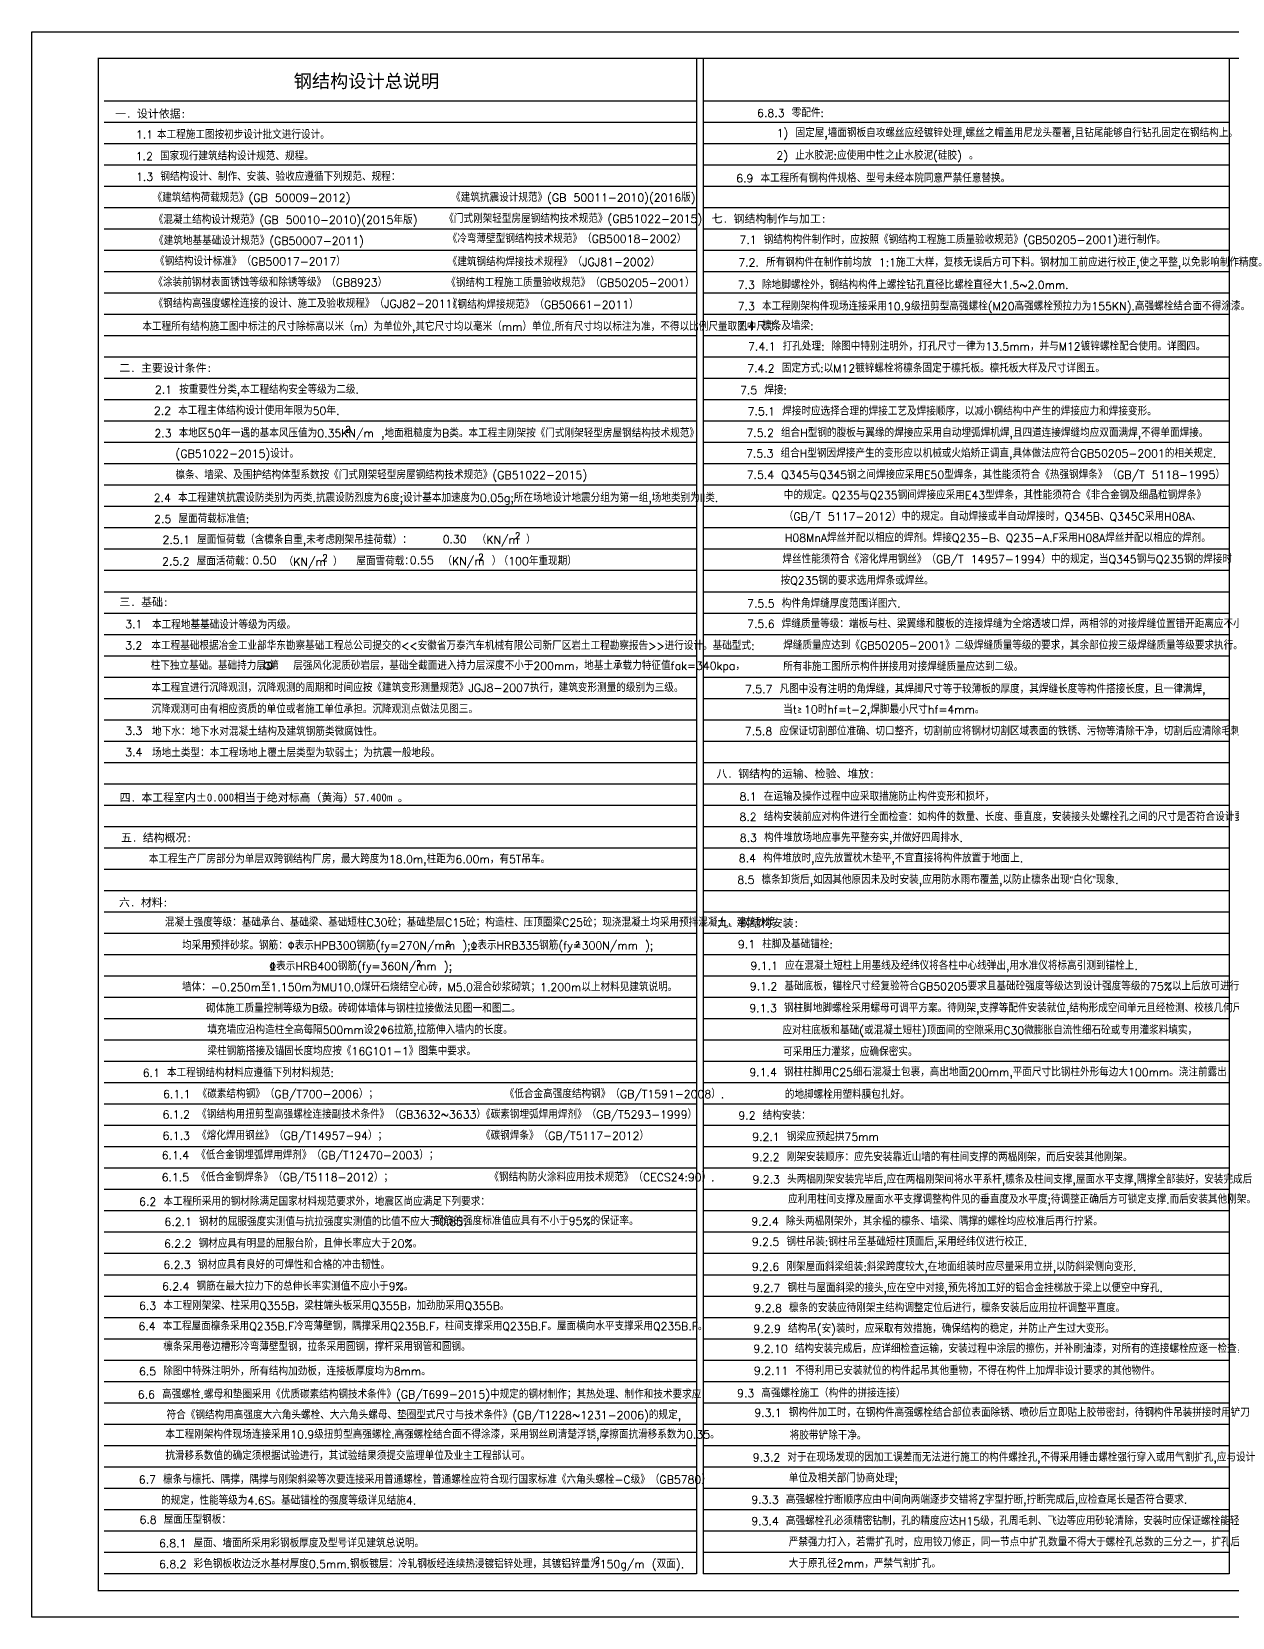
# Model space of a CAD drawing. Extents: x -1389621 to 57380, y -92505 to 283644.
# Drawn here: x -531823 to -486824, y 162566 to 221996 of the extents above; entities that cross this region are included whole.
import ezdxf
from ezdxf.enums import TextEntityAlignment as Align

# ---------------------------------------------------------------- set-up
doc = ezdxf.new("R2010")
doc.units = 0
doc.header["$LTSCALE"] = 100
doc.header["$MEASUREMENT"] = 0
doc.layers.get('0').update_dxf_attribs({"linetype": 'CONTINUOUS'})
for name, color, linetype in [('AXIS', 3, 'CONTINUOUS'), ('AXIS_TEXT', 7, 'CONTINUOUS'), ('BORDER', 7, 'CONTINUOUS'), ('K', 64, 'CONTINUOUS'), ('USER', 3, 'CONTINUOUS')]:
    doc.layers.add(name, color=color, linetype=linetype)
doc.styles.add('-黑体', font='simhei.ttf', dxfattribs={"width": 0.8})
doc.styles.add('10', font='txt.shx', dxfattribs={"width": 0.7, "height": 300, "bigfont": 'hztxt.shx'})
doc.styles.add('11', font='SimSun.ttf')
doc.styles.add('_TCH_AXIS', font='COMPLEX', dxfattribs={"bigfont": 'GBCBIG'})
doc.styles.add('TSSD_REIN', font='Tssdeng.shx', dxfattribs={"width": 0.7, "bigfont": 'hztxt.shx'})

msp = doc.modelspace()

# ---------------------------------------------------------------- linework, layer by layer
at = {"layer": 'AXIS'}
msp.add_circle((-522965.077, 198238.436), 144, dxfattribs=at)
at = {"layer": 'BORDER'}
msp.add_lwpolyline([(-531823.483, 162566), (-531823.483, 221995.7), (-447681.433, 221995.7), (-447681.433, 162566)], close=True, dxfattribs=at)
at = {"layer": 'BORDER', "const_width": 50.025}
msp.add_lwpolyline([(-529322.233, 163566.5), (-529322.233, 220995.2), (-448681.933, 220995.2), (-448681.933, 163566.5)], close=True, dxfattribs=at)
at = {"layer": 'K'}
for p, q in [((-506905.848, 220995.2), (-506905.848, 184195.2)), ((-506655.981, 220995.2), (-506655.981, 164195.2)), ((-486946.466, 220995.2), (-486946.466, 185795.2)), ((-506905.848, 219395.2), (-529107.835, 219395.2)), ((-486946.466, 219395.2), (-506655.981, 219395.2)), ((-506905.848, 218595.2), (-529107.835, 218595.2)), ((-506905.848, 218595.2), (-509822.233, 218595.2)), ((-486946.466, 218595.2), (-506655.981, 218595.2)), ((-486946.466, 218595.2), (-506655.981, 218595.2)), ((-506905.848, 217795.2), (-529107.835, 217795.2)), ((-506905.848, 217795.2), (-509822.233, 217795.2)), ((-486946.466, 217795.2), (-506655.981, 217795.2)), ((-486946.466, 217795.2), (-506655.981, 217795.2)), ((-506905.848, 216995.2), (-529107.835, 216995.2)), ((-506905.848, 216995.2), (-509822.233, 216995.2)), ((-486946.466, 216995.2), (-506655.981, 216995.2)), ((-486946.466, 216995.2), (-506655.981, 216995.2)), ((-506905.848, 216195.2), (-529107.835, 216195.2)), ((-506905.848, 216195.2), (-509822.233, 216195.2)), ((-486946.466, 216195.2), (-506655.981, 216195.2)), ((-486946.466, 216195.2), (-506655.981, 216195.2)), ((-506905.848, 215395.2), (-529107.835, 215395.2)), ((-506905.848, 215395.2), (-509822.233, 215395.2)), ((-486946.466, 215395.2), (-506655.981, 215395.2)), ((-486946.466, 215395.2), (-506655.981, 215395.2)), ((-506905.848, 214595.2), (-529107.835, 214595.2)), ((-506905.848, 214595.2), (-509822.233, 214595.2)), ((-506905.848, 214595.2), (-509822.233, 214595.2)), ((-486946.466, 214595.2), (-506655.981, 214595.2)), ((-486946.466, 214595.2), (-506655.981, 214595.2)), ((-488342.14, 214595.2), (-506655.981, 214595.2)), ((-506905.848, 213795.2), (-529107.835, 213795.2)), ((-506905.848, 213795.2), (-509822.233, 213795.2)), ((-506905.848, 213795.2), (-509822.233, 213795.2)), ((-486946.466, 213795.2), (-506655.981, 213795.2)), ((-488342.14, 213795.2), (-506655.981, 213795.2)), ((-488342.14, 213795.2), (-506655.981, 213795.2)), ((-506905.848, 212995.2), (-529107.835, 212995.2)), ((-506905.848, 212995.2), (-509822.233, 212995.2)), ((-486946.466, 212995.2), (-506655.981, 212995.2)), ((-488342.14, 212995.2), (-506655.981, 212995.2)), ((-506905.848, 212195.2), (-529107.835, 212195.2)), ((-486946.466, 212195.2), (-506655.981, 212195.2)), ((-506905.848, 211395.2), (-529107.835, 211395.2)), ((-486946.466, 211395.2), (-506655.981, 211395.2)), ((-506905.848, 210595.2), (-529107.835, 210595.2)), ((-486946.466, 210595.2), (-506655.981, 210595.2)), ((-506905.848, 209795.2), (-529107.835, 209795.2)), ((-506905.848, 209795.2), (-509822.233, 209795.2)), ((-486946.466, 209795.2), (-506655.981, 209795.2)), ((-506905.848, 208995.2), (-529107.835, 208995.2)), ((-506905.848, 208995.2), (-509822.233, 208995.2)), ((-486946.466, 208995.2), (-506655.981, 208995.2)), ((-506905.848, 208195.2), (-529107.835, 208195.2)), ((-486946.466, 208195.2), (-506655.981, 208195.2)), ((-506905.848, 207395.2), (-529107.835, 207395.2)), ((-486946.466, 207395.2), (-506655.981, 207395.2)), ((-506905.848, 206595.2), (-529107.835, 206595.2)), ((-506905.848, 206595.2), (-509822.233, 206595.2)), ((-486946.466, 206595.2), (-506655.981, 206595.2)), ((-506905.848, 205795.2), (-529107.835, 205795.2)), ((-506905.848, 205795.2), (-509822.233, 205795.2)), ((-486946.466, 205795.2), (-506655.981, 205795.2)), ((-506905.848, 204995.2), (-529107.835, 204995.2)), ((-506905.848, 204995.2), (-509822.233, 204995.2)), ((-486946.466, 204995.2), (-506655.981, 204995.2)), ((-506905.848, 204195.2), (-529107.835, 204195.2)), ((-486946.466, 204195.2), (-506655.981, 204195.2)), ((-506905.848, 203395.2), (-529107.835, 203395.2)), ((-486946.466, 203395.2), (-506655.981, 203395.2)), ((-506905.848, 202595.2), (-529107.835, 202595.2)), ((-486946.466, 202595.2), (-506655.981, 202595.2)), ((-506905.848, 201795.2), (-529107.835, 201795.2)), ((-486946.466, 201795.2), (-506655.981, 201795.2)), ((-486946.466, 201795.2), (-506655.981, 201795.2)), ((-506905.848, 200995.2), (-529107.835, 200995.2)), ((-486946.466, 200995.2), (-506655.981, 200995.2)), ((-506905.848, 200195.2), (-529107.835, 200195.2)), ((-486946.466, 200195.2), (-506655.981, 200195.2)), ((-506905.848, 199395.2), (-529107.835, 199395.2)), ((-506905.848, 199395.2), (-509822.233, 199395.2)), ((-506905.848, 199395.2), (-509822.233, 199395.2)), ((-486946.466, 199395.2), (-506655.981, 199395.2)), ((-486946.466, 199395.2), (-506655.981, 199395.2)), ((-506905.848, 198595.2), (-529107.835, 198595.2)), ((-506905.848, 198595.2), (-509822.233, 198595.2)), ((-506905.848, 198595.2), (-509822.233, 198595.2)), ((-486946.466, 198595.2), (-506655.981, 198595.2)), ((-486946.466, 198595.2), (-506655.981, 198595.2)), ((-506905.848, 197795.2), (-529107.835, 197795.2)), ((-506905.848, 197795.2), (-509822.233, 197795.2)), ((-506905.848, 197795.2), (-509822.233, 197795.2)), ((-486946.466, 197795.2), (-506655.981, 197795.2)), ((-486946.466, 197795.2), (-506655.981, 197795.2)), ((-506905.848, 196995.2), (-529107.835, 196995.2)), ((-506905.848, 196995.2), (-509822.233, 196995.2)), ((-506905.848, 196995.2), (-509822.233, 196995.2)), ((-486946.466, 196995.2), (-506655.981, 196995.2)), ((-486946.466, 196995.2), (-506655.981, 196995.2)), ((-506905.848, 196195.2), (-529107.835, 196195.2)), ((-506905.848, 196195.2), (-509822.233, 196195.2)), ((-506905.848, 196195.2), (-509822.233, 196195.2)), ((-486946.466, 196195.2), (-506655.981, 196195.2)), ((-486946.466, 196195.2), (-506655.981, 196195.2)), ((-506905.848, 195395.2), (-529107.835, 195395.2)), ((-486946.466, 195395.2), (-506655.981, 195395.2)), ((-506905.848, 194595.2), (-529107.835, 194595.2)), ((-486946.466, 194595.2), (-506655.981, 194595.2)), ((-506905.848, 193795.2), (-529107.835, 193795.2)), ((-486946.466, 193795.2), (-506655.981, 193795.2)), ((-506905.848, 192995.2), (-529107.835, 192995.2)), ((-486946.466, 192995.2), (-506655.981, 192995.2)), ((-506905.848, 192195.2), (-529107.835, 192195.2)), ((-486946.466, 192195.2), (-506655.981, 192195.2)), ((-506905.848, 191395.2), (-529107.835, 191395.2)), ((-486946.466, 191395.2), (-506655.981, 191395.2)), ((-506905.848, 190595.2), (-529107.835, 190595.2)), ((-486946.466, 190595.2), (-506655.981, 190595.2)), ((-506905.848, 189795.2), (-529107.835, 189795.2)), ((-486946.466, 189795.2), (-506655.981, 189795.2)), ((-506905.848, 188995.2), (-529107.835, 188995.2)), ((-486946.466, 188995.2), (-506655.981, 188995.2)), ((-506905.848, 188195.2), (-529107.835, 188195.2)), ((-486946.466, 188195.2), (-506655.981, 188195.2)), ((-506905.848, 187395.2), (-529107.835, 187395.2)), ((-486946.466, 187395.2), (-506655.981, 187395.2)), ((-506905.848, 186595.2), (-529107.835, 186595.2)), ((-486946.466, 186595.2), (-506655.981, 186595.2)), ((-506905.848, 185795.2), (-529107.835, 185795.2)), ((-486946.466, 185795.2), (-506655.981, 185795.2)), ((-486946.466, 185795.2), (-486946.466, 164195.2)), ((-506905.848, 184995.2), (-529107.835, 184995.2)), ((-486946.466, 184995.2), (-506655.981, 184995.2)), ((-506905.848, 184195.2), (-529107.835, 184195.2)), ((-506905.848, 184195.2), (-506905.848, 164195.2)), ((-486946.466, 184195.2), (-506655.981, 184195.2)), ((-506905.848, 183395.2), (-529107.835, 183395.2)), ((-486946.466, 183395.2), (-506655.981, 183395.2)), ((-506905.848, 182595.2), (-529107.835, 182595.2)), ((-486946.466, 182595.2), (-506655.981, 182595.2)), ((-506905.848, 181795.2), (-529107.835, 181795.2)), ((-486946.466, 181795.2), (-506655.981, 181795.2)), ((-506905.848, 180995.2), (-529107.835, 180995.2)), ((-486946.466, 180995.2), (-506655.981, 180995.2)), ((-506905.848, 180195.2), (-529107.835, 180195.2)), ((-486946.466, 180195.2), (-506655.981, 180195.2)), ((-506905.848, 179395.2), (-529107.835, 179395.2)), ((-486946.466, 179395.2), (-506655.981, 179395.2)), ((-506905.848, 178595.2), (-529107.835, 178595.2)), ((-486946.466, 178595.2), (-506655.981, 178595.2)), ((-506905.848, 177795.2), (-529107.835, 177795.2)), ((-486946.466, 177795.2), (-506655.981, 177795.2)), ((-506905.848, 176995.2), (-529107.835, 176995.2)), ((-486946.466, 176995.2), (-506655.981, 176995.2)), ((-506905.848, 176195.2), (-529107.835, 176195.2)), ((-486946.466, 176195.2), (-506655.981, 176195.2)), ((-506905.848, 175395.2), (-529107.835, 175395.2)), ((-486946.466, 175395.2), (-506655.981, 175395.2)), ((-506905.848, 174595.2), (-529107.835, 174595.2)), ((-486946.466, 174595.2), (-506655.981, 174595.2)), ((-506905.848, 173795.2), (-529107.835, 173795.2)), ((-486946.466, 173795.2), (-506655.981, 173795.2)), ((-506905.848, 172995.2), (-529107.835, 172995.2)), ((-486946.466, 172995.2), (-506655.981, 172995.2)), ((-506905.848, 172195.2), (-529107.835, 172195.2)), ((-486946.466, 172195.2), (-506655.981, 172195.2)), ((-506905.848, 171395.2), (-529107.835, 171395.2)), ((-486946.466, 171395.2), (-506655.981, 171395.2)), ((-506905.848, 170595.2), (-529107.835, 170595.2)), ((-486946.466, 170595.2), (-506655.981, 170595.2)), ((-506905.848, 169795.2), (-529107.835, 169795.2)), ((-486946.466, 169795.2), (-506655.981, 169795.2)), ((-506905.848, 168995.2), (-529107.835, 168995.2)), ((-486946.466, 168995.2), (-506655.981, 168995.2)), ((-506905.848, 168195.2), (-529107.835, 168195.2)), ((-486946.466, 168195.2), (-506655.981, 168195.2)), ((-506905.848, 167395.2), (-529107.835, 167395.2)), ((-486946.466, 167395.2), (-506655.981, 167395.2)), ((-506905.848, 166595.2), (-529107.835, 166595.2)), ((-486946.466, 166595.2), (-506655.981, 166595.2)), ((-506905.848, 165795.2), (-529107.835, 165795.2)), ((-486946.466, 165795.2), (-506655.981, 165795.2)), ((-506905.848, 164995.2), (-529107.835, 164995.2)), ((-486946.466, 164995.2), (-506655.981, 164995.2)), ((-506905.848, 164195.2), (-529107.835, 164195.2)), ((-486946.466, 164195.2), (-506655.981, 164195.2))]:
    msp.add_line(p, q, dxfattribs=at)

# ---------------------------------------------------------------- texts
for s, height, style, p in [('钢结构设计总说明', 500, '11', (-522004.932, 219895.482)), ('6.8.3 零配件:', 300, '10', (-504633.238, 218797.416)), ('1.1', 300, '10', (-527918.247, 217989.268)), ('本工程施工图按初步设计批文进行设计。', 300, '10', (-527130.06, 217980.693)), ('1) 固定屋,墙面钢板自攻螺丝应经镀锌处理,螺丝之帽盖用尼龙头覆著,且钻尾能够自行钻孔固定在钢结构上。', 300, '10', (-503900.681, 218048.271)), ('2) 止水胶泥:应使用中性之止水胶泥(硅胶) 。', 300, '10', (-503911.269, 217202.083)), ('1.2 国家现行建筑结构设计规范、规程。', 300, '10', (-527924.658, 217177.377)), ('1.3 钢结构设计、制作、安装、验收应遵循下列规范、规程：', 300, '10', (-527914.019, 216408.049)), ('6.9 本工程所有钢构件规格、型号未经本院同意严禁任意替换。', 300, '10', (-505417.116, 216350.737)), ('《建筑结构荷载规范》(GB 50009-2012)', 300, '10', (-527293.488, 215623.179)), ('《建筑抗震设计规范》(GB 50011-2010)(2016版)', 300, '10', (-516103.661, 215625.845)), ('《混凝土结构设计规范》(GB 50010-2010)(2015年版)', 300, '10', (-527249.739, 214795.435)), ('《门式刚架轻型房屋钢结构技术规范》(GB51022-2015)', 300, '10', (-516361.14, 214833.683)), ('《建筑地基基础设计规范》(GB50007-2011)', 300, '10', (-527237.95, 214006.774)), ('《冷弯薄壁型钢结构技术规范》（GB50018-2002）', 300, '10', (-516233.952, 214082.93)), ('7.1 钢结构构件制作时，应按照《钢结构工程施工质量验收规范》(GB50205-2001)进行制作。', 300, '10', (-505295.776, 214046.823)), ('《钢结构设计标准》（GB50017-2017）', 300, '10', (-527200.279, 213235.433)), ('《建筑钢结构焊接技术规程》（JGJ81-2002）', 300, '10', (-516232.542, 213214.157)), ('7.2. 所有钢构件在制作前均放 1:1施工大样，复核无误后方可下料。钢材加工前应进行校正,使之平整,以免影响制作精度。', 300, '10', (-505338.741, 213196.499)), ('《涂装前钢材表面锈蚀等级和除锈等级》（GB8923）', 300, '10', (-527265.224, 212446.5)), ('《钢结构工程施工质量验收规范》（GB50205-2001）', 300, '10', (-516285.87, 212433.546)), ('7.3 除地脚螺栓外，钢结构构件上螺拴钻孔直径比螺栓直径大1.5~2.0mm.', 300, '10', (-505359.7, 212352.9)), ('《钢结构高强度螺栓连接的设计、施工及验收规程》（JGJ82-2011）', 300, '10', (-527256.32, 211652.326)), ('《钢结构焊接规范》（GB50661-2011）', 300, '10', (-516221.357, 211614.157)), ('7.3 本工程刚架构件现场连接采用10.9级扭剪型高强螺栓(M20高强螺栓预拉力为155KN).高强螺栓结合面不得涂漆。', 300, '10', (-505359.7, 211552.9)), ('本工程所有结构施工图中标注的尺寸除标高以米（m）为单位外,其它尺寸均以毫米（mm）单位.所有尺寸均以标注为准，不得以比例尺量取图中尺寸。', 300, '10', (-527677.175, 210789.014)), ('7.4 檩条及墙梁:', 300, '10', (-505354.764, 210821.804)), ('7.4.1 打孔处理: 除图中特别注明外，打孔尺寸一律为13.5mm，并与M12镀锌螺栓配合使用。详图四。', 300, '10', (-504973.615, 210049.134)), ('7.4.2 固定方式:以M12镀锌螺栓将檩条固定于檩托板。檩托板大样及尺寸详图五。', 300, '10', (-505004.219, 209226.986)), ('2.1 按重要性分类,本工程结构安全等级为二级.', 300, '10', (-527205.806, 208428.197)), ('7.5 焊接:', 300, '10', (-505275.733, 208410.532)), ('2.2 本工程主体结构设计使用年限为50年.', 300, '10', (-527243.968, 207640.008)), ('7.5.1 焊接时应选择合理的焊接工艺及焊接顺序，以减小钢结构中产生的焊接应力和焊接变形。', 300, '10', (-504990.306, 207615.708)), ('2.3 本地区50年一遇的基本风压值为0.35KN/m ,地面粗糙度为B类。本工程主刚架按《门式刚架轻型房屋钢结构技术规范》', 300, '10', (-527224.885, 206793.758)), ('2', 240, '10', (-520069.885, 206970.094)), ('7.5.2 组合H型钢的腹板与翼缘的焊接应采用自动埋弧焊机焊,且四道连接焊缝均应双面满焊,不得单面焊接。', 300, '10', (-505035.899, 206810.028)), ('(GB51022-2015)设计。', 300, '10', (-526433.533, 206027.918)), ('7.5.3 组合H型钢因焊接产生的变形应以机械或火焰矫正调直,具体做法应符合GB50205-2001的相关规定.', 300, '10', (-505050.17, 206038.583)), ('檩条、墙梁、及围护结构体型系数按《门式刚架轻型房屋钢结构技术规范》(GB51022-2015)', 300, '10', (-526433.533, 205227.918)), ('7.5.4 Q345与Q345钢之间焊接应采用E50型焊条，其性能须符合《热强钢焊条》（GB/T 5118-1995）', 300, '10', (-505024.891, 205236.015)), ('2.4 本工程建筑抗震设防类别为丙类.抗震设防烈度为6度;设计基本加速度为0.05g;所在场地设计地震分组为第一组,场地类别为II类.', 300, '10', (-527249.441, 204371.643)), ('中的规定。Q235与Q235钢间焊接应采用E43型焊条，其性能须符合《非合金钢及细晶粒钢焊条》', 300, '10', (-503635.175, 204472.055)), ('2.5 屋面荷载标准值:', 300, '10', (-527234.344, 203581.02)), ('（GB/T 5117-2012）中的规定。自动焊接或半自动焊接时，Q345B、Q345C采用H08A、', 300, '10', (-503635.175, 203672.055)), ('2.5.1 屋面恒荷载（含檩条自重,未考虑刚架吊挂荷载）：   ', 300, '10', (-526920.532, 202801.627)), ('（KN/m ）', 300, '10', (-515144.183, 202802.027)), ('2', 240, '10', (-513712.192, 202983.275)), ('H08MnA焊丝并配以相应的焊剂。焊接Q235-B、Q235-A.F采用H08A焊丝并配以相应的焊剂。', 300, '10', (-503595.175, 202872.055)), ('2.5.2 屋面活荷载：  ', 300, '10', (-526936.497, 201994.476)), ('（KN/m ）', 300, '10', (-522379.438, 201979.902)), ('2', 240, '10', (-520933.837, 202154.729)), (' 屋面雪荷载：  ', 300, '10', (-519923.442, 202000.033)), ('（KN/m ）', 300, '10', (-516429.102, 202002.13)), ('2', 240, '10', (-515085.511, 202180.805)), ('（100年重现期）', 300, '10', (-514322.713, 202002.13)), ('焊丝性能须符合《溶化焊用钢丝》（GB/T 14957-1994）中的规定，当Q345钢与Q235钢的焊接时', 300, '10', (-503686.175, 202072.055)), ('按Q235钢的要求选用焊条或焊丝。', 300, '10', (-503751.175, 201272.055)), ('7.5.5 构件角焊缝厚度范围详图六.', 300, '10', (-505007.711, 200410.783)), ('3.1', 300, '10', (-528318.704, 199643.681)), ('本工程地基基础设计等级为丙级。', 300, '10', (-527313.354, 199611.285)), ('7.5.6 焊缝质量等级：端板与柱、梁翼缘和腹板的连接焊缝为全熔透坡口焊，两相邻的对接焊缝位置错开距离应不小于200mm。', 300, '10', (-505007.711, 199648.676)), ('3.2', 300, '10', (-528319.903, 198841.872)), ('本工程基础根据冶金工业部华东勘察基础工程总公司提交的<<安徽省万泰汽车机械有限公司新厂区岩土工程勘察报告>>进行设计。基础型式:', 300, '10', (-527335.354, 198828.263)), ('焊缝质量应达到《GB50205-2001》二级焊缝质量等级的要求，其余部位按三级焊缝质量等级要求执行。', 300, '10', (-503657.052, 198842.027)), ('柱下独立基础。基础持力层:第  层强风化泥质砂岩层，基础全截面进入持力层深度不小于200mm，地基土承载力特征值fak=340kpa，', 300, '10', (-527363.261, 198078.838)), ('所有非施工图所示构件拼接用对接焊缝质量应达到二级。', 300, '10', (-503657.052, 198042.027)), ('本工程宜进行沉降观测，沉降观测的周期和时间应按《建筑变形测量规范》JGJ8-2007执行，建筑变形测量的级别为三级。', 300, '10', (-527334.255, 197249.386)), ('7.5.7 凡图中没有注明的角焊缝，其焊脚尺寸等于较薄板的厚度，其焊缝长度等构件搭接长度，且一律满焊,', 300, '10', (-505089.425, 197204.495)), ('沉降观测可由有相应资质的单位或者施工单位承担。沉降观测点做法见图三。', 300, '10', (-527334.255, 196449.386)), ('当t 10时hf=t-2,焊脚最小尺寸hf=4mm。', 300, '10', (-503657.052, 196442.027)), ('3.3', 300, '10', (-528318.704, 195643.681)), ('地下水：地下水对混凝土结构及建筑钢筋类微腐蚀性。', 300, '10', (-527313.354, 195611.285)), ('7.5.8 应保证切割部位准确、切口整齐，切割前应将钢材切割区域表面的铁锈、污物等清除干净，切割后应清除毛刺、熔渣和飞溅物。', 300, '10', (-505095.896, 195623.289)), ('3.4', 300, '10', (-528318.704, 194843.681)), ('场地土类型：本工程场地上覆土层类型为软弱土；为抗震一般地段。', 300, '10', (-527313.354, 194811.285)), ('8.1 在运输及操作过程中应采取措施防止构件变形和损坏，', 300, '10', (-505292.729, 193175.795)), ('8.2 结构安装前应对构件进行全面检查：如构件的数量、长度、垂直度，安装接头处螺栓孔之间的尺寸是否符合设计要求等。', 300, '10', (-505294.259, 192414.089)), ('8.3 构件堆放场地应事先平整夯实,并做好四周排水.', 300, '10', (-505282.826, 191632.302)), ('本工程生产厂房部分为单层双跨钢结构厂房，最大跨度为18.0m,柱距为6.00m，有5T吊车。', 300, '10', (-527434.626, 190830.682)), ('8.4 构件堆放时,应先放置枕木垫平,不宜直接将构件放置于地面上.', 300, '10', (-505319.974, 190864.068)), ('8.5 檩条卸货后,如因其他原因未及时安装,应用防水雨布覆盖,以防止檩条出现“白化”现象.', 300, '10', (-505375.698, 190056.653)), ('混凝土强度等级：基础承台、基础梁、基础短柱C30砼；基础垫层C15砼；构造柱、压顶圈梁C25砼；现浇混凝土均采用预拌混凝土，建筑砂浆', 300, '10', (-526832.27, 188457.202)), ('均采用预拌砂浆。钢筋：\x82表示HPB300钢筋(fy=270N/mm );\x83表示HRB335钢筋(fy=300N/mm );', 300, '10', (-526185.936, 187595.548)), ('2', 200, '10', (-516308.684, 187704.22)), ('2', 200, '10', (-511447.858, 187694.427)), ('9.1 柱脚及基础锚栓:', 300, '10', (-505352.806, 187640.798)), ('\x84表示HRB400钢筋(fy=360N/mm );', 300, '10', (-522918.63, 186817.706)), ('2', 200, '10', (-517402.618, 186978.846)), ('9.1.1 应在混凝土短柱上用墨线及经纬仪将各柱中心线弹出,用水准仪将标高引测到锚栓上.', 300, '10', (-504881.25, 186836.678)), ('墙体：-0.250m至1.150m为MU10.0煤矸石烧结空心砖，M5.0混合砂浆砌筑；1.200m以上材料见建筑说明。', 300, '10', (-526189.423, 186033.573)), ('9.1.2 基础底板，锚栓尺寸经复验符合GB50205要求且基础砼强度等级达到设计强度等级的75%%%以上后放可进行钢柱安装。', 300, '10', (-504906.463, 186064.514)), ('砌体施工质量控制等级为B级。砖砌体墙体与钢柱拉接做法见图一和图二。', 300, '10', (-525287.364, 185233.573)), ('9.1.3 钢柱脚地脚螺栓采用螺母可调平方案。待刚架,支撑等配件安装就位,结构形成空间单元且经检测、校核几何尺寸确认无误后，', 300, '10', (-504922.607, 185246.097)), ('填充墙应沿构造柱全高每隔500mm设2\x826拉筋,拉筋伸入墙内的长度。', 300, '10', (-525237.423, 184433.573)), ('应对柱底板和基础(或混凝土短柱)顶面间的空隙采用C30微膨胀自流性细石砼或专用灌浆料填实，', 300, '10', (-503684.909, 184415.828)), ('梁柱钢筋搭接及锚固长度均应按《16G101-1》图集中要求。', 300, '10', (-525237.423, 183633.573)), ('可采用压力灌浆，应确保密实。', 300, '10', (-503659.211, 183605.902)), ('6.1 本工程钢结构材料应遵循下列材料规范:', 300, '10', (-527662.085, 182821.346)), ('9.1.4 钢柱柱脚用C25细石混凝土包裹，高出地面200mm,平面尺寸比钢柱外形每边大100mm。浇注前露出', 300, '10', (-504922.607, 182846.097)), ('6.1.1 《碳素结构钢》（GB/T700-2006）；               《低合金高强度结构钢》（GB/T1591-2008）.', 300, '10', (-526901.558, 182026.981)), ('的地脚螺栓用塑料膜包扎好。', 300, '10', (-503595.211, 182005.902)), ('6.1.2 《钢结构用扭剪型高强螺栓连接副技术条件》（GB3632~3633）.', 300, '10', (-526918.035, 181260.536)), ('《碳素钢埋弧焊用焊剂》（GB/T5293-1999）', 300, '10', (-514982.035, 181258.251)), ('9.2 结构安装：', 300, '10', (-505336.506, 181222.706)), ('6.1.3 《熔化焊用钢丝》（GB/T14957-94）；', 300, '10', (-526918.035, 180465.251)), ('《碳钢焊条》（GB/T5117-2012）', 300, '10', (-514984.035, 180465.251)), ('9.2.1 钢梁应预起拱75mm', 300, '10', (-504816.573, 180422.007)), ('6.1.4 《低合金钢埋弧焊用焊剂》（GB/T12470-2003）；', 300, '10', (-526950.988, 179733.989)), ('9.2.2 刚架安装顺序：应先安装靠近山墙的有柱间支撑的两榀刚架，而后安装其他刚架。', 300, '10', (-504816.573, 179660.948)), ('6.1.5 《低合金钢焊条》（GB/T5118-2012）；           《钢结构防火涂料应用技术规范》（CECS24:90）.', 300, '10', (-526954.223, 178906.739)), ('9.2.3 头两榀刚架安装完毕后,应在两榀刚架间将水平系杆,檩条及柱间支撑,屋面水平支撑,隅撑全部装好，安装完成后', 300, '10', (-504805.609, 178824.935)), ('6.2 本工程所采用的钢材除满足国家材料规范要求外，地震区尚应满足下列要求：', 300, '10', (-527797.492, 177994.119)), ('应利用柱间支撑及屋面水平支撑调整构件见的垂直度及水平度;待调整正确后方可锁定支撑.而后安装其他刚架。', 300, '10', (-503472.584, 178077.187)), ('6.2.1 钢材的屈服强度实测值与抗拉强度实测值的比值不应大于0.85；', 300, '10', (-526848.992, 177239.073)), ('钢筋的强度标准值应具有不小于95%的保证率。', 300, '10', (-516736.509, 177268.326)), ('9.2.4 除头两榀刚架外，其余榀的檩条、墙梁、隅撑的螺栓均应校准后再行拧紧。', 300, '10', (-504851.652, 177254.832)), ('6.2.2 钢材应具有明显的屈服台阶，且伸长率应大于20%。', 300, '10', (-526864.685, 176423.244)), ('9.2.5 钢柱吊装:钢柱吊至基础短柱顶面后,采用经纬仪进行校正.', 300, '10', (-504830.465, 176488.13)), ('6.2.3 钢材应具有良好的可焊性和合格的冲击韧性。', 300, '10', (-526888.943, 175628.167)), ('9.2.6 刚架屋面斜梁组装:斜梁跨度较大,在地面组装时应尽量采用立拼,以防斜梁侧向变形.', 300, '10', (-504830.465, 175553.618)), ('6.2.4 钢筋在最大拉力下的总伸长率实测值不应小于9%。', 300, '10', (-526939.832, 174819.35)), ('9.2.7 钢柱与屋面斜梁的接头,应在空中对接,预先将加工好的铝合金挂梯放于梁上以便空中穿孔.', 300, '10', (-504791.504, 174756.729)), ('9.2.8 檩条的安装应待刚架主结构调整定位后进行，檩条安装后应用拉杆调整平直度。', 300, '10', (-504733.067, 174008.2)), ('9.2.9 结构吊(安)装时，应采取有效措施，确保结构的稳定，并防止产生过大变形。', 300, '10', (-504772.028, 173229.803)), ('9.2.10 结构安装完成后，应详细检查运输，安装过程中涂层的擦伤，并补刷油漆，对所有的连接螺栓应逐一检查，以防漏拧或松动。', 300, '10', (-504772.024, 172478.95)), ('6.5 除图中特殊注明外，所有结构加劲板，连接板厚度均为8mm。', 300, '10', (-527803.863, 171635.392)), ('9.2.11 不得利用已安装就位的构件起吊其他重物，不得在构件上加焊非设计要求的其他物件。', 300, '10', (-504753.864, 171656.258)), ('6.6 高强螺栓.螺母和垫圈采用《优质碳素结构钢技术条件》(GB/T699-2015)中规定的钢材制作；其热处理、制作和技术要求应', 300, '10', (-527845.585, 170769.914)), ('9.3 高强螺栓施工（构件的拼接连接）', 300, '10', (-505382.95, 170812.036)), ('符合《钢结构用高强度大六角头螺栓、大六角头螺母、垫圈型式尺寸与技术条件》(GB/T1228~1231-2006)的规定,', 300, '10', (-526768.638, 169994.16)), ('9.3.1 钢构件加工时，在钢构件高强螺栓结合部位表面除锈、喷砂后立即贴上胶带密封，待钢构件吊装拼接时用铲刀', 300, '10', (-504739.441, 170083.292)), ('本工程刚架构件现场连接采用10.9级扭剪型高强螺栓.高强螺栓结合面不得涂漆，采用钢丝刷清楚浮锈,摩擦面抗滑移系数为0.35。', 300, '10', (-526813.524, 169264.35)), ('将胶带铲除干净。', 300, '10', (-503413.479, 169228.674)), ('抗滑移系数值的确定须根据试验进行，其试验结果须提交监理单位及业主工程部认可。', 300, '10', (-526813.524, 168464.35)), ('9.3.2 对于在现场发现的因加工误差而无法进行施工的构件螺拴孔,不得采用锤击螺栓强行穿入或用气割扩孔,应与设计', 300, '10', (-504794.913, 168407.509)), ('6.7 檩条与檩托、隅撑，隅撑与刚架斜梁等次要连接采用普通螺栓，普通螺栓应符合现行国家标准《六角头螺栓-C级》（GB5780）', 300, '10', (-527808.852, 167575.352)), ('单位及相关部门协商处理;', 300, '10', (-503447.943, 167627.23)), ('的规定，性能等级为4.6S。基础锚栓的强度等级详见结施4.', 300, '10', (-526976.649, 166792.223)), ('9.3.3 高强螺栓拧断顺序应由中间向两端逐步交错将Z字型拧断,拧断完成后,应检查尾长是否符合要求.', 300, '10', (-504851.302, 166823.232)), ('6.8 屋面压型钢板：', 300, '10', (-527782.438, 166074.105)), ('9.3.4 高强螺栓孔必须精密钻制，孔的精度应达H15级，孔周毛刺、飞边等应用砂轮清除，安装时应保证螺栓能轻松穿入，', 300, '10', (-504851.302, 166023.232)), ('6.8.1 屋面、墙面所采用彩钢板厚度及型号详见建筑总说明。', 300, '10', (-527052.431, 165191.35)), ('严禁强力打入，若需扩孔时，应用铰刀修正，同一节点中扩孔数量不得大于螺栓孔总数的三分之一，扩孔后孔径不能', 300, '10', (-503447.943, 165227.23)), ('6.8.2 彩色钢板收边泛水基材厚度0.5mm.钢板镀层：冷轧钢板经连续热浸镀铝锌处理，其镀铝锌量为150g/m (双面).', 300, '10', (-527051.493, 164411.203)), ('2', 240, '10', (-510723.872, 164580.132)), ('大于原孔径2mm，严禁气割扩孔。', 300, '10', (-503447.943, 164427.23))]:
    msp.add_text(s, height=height, dxfattribs=dict(style=style)).set_placement(p)
at = {"style": 'TSSD_REIN', "width": 0.7}
msp.add_text('≥', height=350, dxfattribs=at).set_placement((-503117.052, 196416.027))
at = {"style": '10'}
for s, p in [('6.3 本工程刚架梁、柱采用Q355B，梁柱端头板采用Q355B，加劲肋采用Q355B。', (-527800.61, 174001.2)), ('6.4 本工程屋面檩条采用Q235B.F冷弯薄壁钢，隅撑采用Q235B.F，柱间支撑采用Q235B.F。屋面横向水平支撑采用Q235B.F。', (-527820.435, 173233.292)), ('檩条采用卷边槽形冷弯薄壁型钢，拉条采用圆钢，撑杆采用钢管和圆钢。', (-526891.007, 172461.748))]:
    msp.add_text(s, height=300, dxfattribs=at).set_placement(p, align=Align.BOTTOM_LEFT)
at = {"layer": 'AXIS_TEXT', "style": '_TCH_AXIS'}
msp.add_text('3', height=191.704, dxfattribs=at).set_placement((-523028.978, 198142.584), (-522901.175, 198142.584), align=Align.FIT)
at = {"layer": 'BORDER', "color": 4, "style": '-黑体'}
for s, p in [('一. 设计依据:', (-528696.281, 218772.032)), ('七. 钢结构制作与加工:', (-506333.265, 214836.373)), ('二. 主要设计条件:', (-528540.812, 209244.933)), ('三. 基础:', (-528538.347, 200471.404)), ('八. 钢结构的运输、检验、堆放:', (-506159.804, 194033.426)), ('四. 本工程室内±0.000相当于绝对标高（黄海）57.400m 。', (-528529.945, 193143.145)), ('五. 结构概况:', (-528479.257, 191639.004)), ('六. 材料:', (-528550.252, 189211.177)), ('九. 钢结构安装:', (-506129.866, 188439.331))]:
    msp.add_text(s, height=300, dxfattribs=at).set_placement(p)
at = {"layer": 'USER', "style": '10'}
for s, p in [('0.30', (-516421.065, 202820.356)), ('0.50', (-523549.859, 202036.505)), ('0.55', (-517651.803, 202035.817))]:
    msp.add_text(s, height=300, dxfattribs=at).set_placement(p)

doc.saveas('drawing.dxf')
